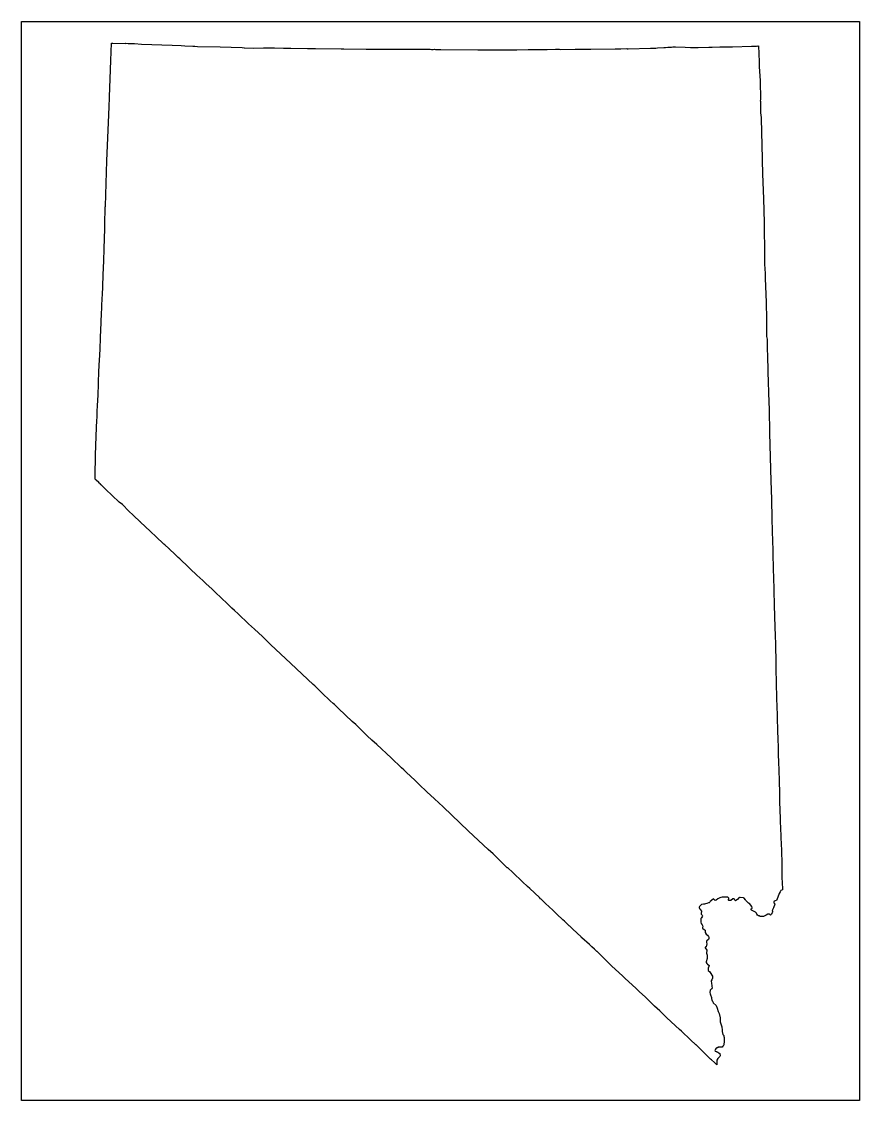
# Model space of a CAD drawing. Extents: x 0.1 to 8.4, y 0.1 to 10.8.
import ezdxf

# ---------------------------------------------------------------- set-up
doc = ezdxf.new("R2010")
doc.units = 0
doc.header["$MEASUREMENT"] = 0
doc.layers.add('STATE', color=7, linetype='CONTINUOUS')

# ---------------------------------------------------------------- blocks, each defined once
blk = doc.blocks.new('BLOCK_2')
at = {"layer": 'STATE'}
blk.add_lwpolyline([(0.093, 0.099), (0.093, 10.807), (8.405, 10.807), (8.405, 0.099), (0.093, 0.099)], dxfattribs=at)
at = {"layer": 'STATE', "color": 2}
blk.add_lwpolyline([(0.827, 6.506), (0.827, 6.523), (0.83, 6.58), (0.83, 6.59), (0.83, 6.593), (0.83, 6.596), (0.83, 6.6), (0.83, 6.61), (0.83, 6.623), (0.833, 6.666), (0.833, 6.67), (0.833, 6.673), (0.833, 6.69), (0.833, 6.72), (0.833, 6.723), (0.837, 6.746), (0.837, 6.81), (0.84, 6.816), (0.843, 6.91), (0.843, 6.926), (0.843, 6.94), (0.847, 6.993), (0.847, 6.996), (0.85, 7.046), (0.853, 7.103), (0.853, 7.11), (0.857, 7.2), (0.857, 7.243), (0.86, 7.31), (0.86, 7.33), (0.863, 7.393), (0.863, 7.396), (0.87, 7.496), (0.873, 7.56), (0.873, 7.573), (0.873, 7.603), (0.877, 7.623), (0.877, 7.65), (0.877, 7.673), (0.883, 7.816), (0.883, 7.823), (0.883, 7.843), (0.887, 7.893), (0.893, 8.066), (0.896, 8.09), (0.896, 8.093), (0.9, 8.176), (0.903, 8.293), (0.91, 8.433), (0.913, 8.55), (0.92, 8.753), (0.92, 8.793), (0.923, 8.963), (0.927, 8.973), (0.94, 9.423), (0.96, 9.88), (0.963, 9.963), (0.966, 10.05), (0.966, 10.06), (0.973, 10.24), (0.98, 10.42), (0.986, 10.593), (1, 10.593), (1.12, 10.59), (1.123, 10.593), (1.15, 10.59), (1.213, 10.59), (1.283, 10.583), (1.586, 10.573), (1.676, 10.57), (1.713, 10.567), (1.793, 10.563), (1.813, 10.563), (1.84, 10.56), (2.063, 10.557), (2.283, 10.55), (2.303, 10.547), (2.306, 10.547), (2.39, 10.543), (2.493, 10.547), (2.603, 10.547), (2.693, 10.543), (2.766, 10.543), (2.929, 10.54), (3.009, 10.54), (3.263, 10.537), (3.276, 10.537), (3.289, 10.537), (3.513, 10.533), (3.539, 10.533), (3.543, 10.533), (3.546, 10.533), (3.553, 10.533), (3.559, 10.533), (3.583, 10.533), (3.646, 10.533), (3.673, 10.533), (3.743, 10.533), (3.783, 10.533), (3.983, 10.533), (3.996, 10.533), (4.006, 10.533), (4.039, 10.533), (4.133, 10.533), (4.146, 10.533), (4.159, 10.53), (4.166, 10.53), (4.176, 10.53), (4.189, 10.533), (4.199, 10.53), (4.209, 10.53), (4.253, 10.53), (4.619, 10.527), (4.622, 10.527), (4.662, 10.527), (4.669, 10.527), (4.729, 10.527), (4.746, 10.527), (4.756, 10.527), (4.772, 10.527), (4.776, 10.527), (4.796, 10.527), (4.889, 10.527), (4.899, 10.527), (4.936, 10.527), (5.006, 10.527), (5.119, 10.53), (5.122, 10.53), (5.256, 10.53), (5.262, 10.53), (5.276, 10.53), (5.282, 10.53), (5.309, 10.53), (5.389, 10.533), (5.416, 10.533), (5.426, 10.533), (5.436, 10.53), (5.586, 10.533), (5.609, 10.533), (5.699, 10.533), (5.706, 10.533), (5.712, 10.533), (5.742, 10.533), (5.982, 10.537), (5.992, 10.537), (6.006, 10.537), (6.036, 10.537), (6.039, 10.537), (6.099, 10.54), (6.102, 10.537), (6.112, 10.537), (6.332, 10.543), (6.339, 10.543), (6.385, 10.543), (6.402, 10.547), (6.465, 10.55), (6.482, 10.55), (6.505, 10.553), (6.515, 10.553), (6.532, 10.553), (6.542, 10.553), (6.555, 10.557), (6.579, 10.557), (6.582, 10.557), (6.675, 10.553), (6.729, 10.55), (6.805, 10.55), (6.912, 10.553), (6.945, 10.553), (7.022, 10.557), (7.145, 10.557), (7.335, 10.563), (7.385, 10.563), (7.399, 10.567), (7.399, 10.563), (7.405, 10.567), (7.412, 10.407), (7.412, 10.36), (7.419, 10.22), (7.419, 10.217), (7.425, 10.033), (7.422, 10.02), (7.422, 10.017), (7.425, 10.017), (7.425, 9.9), (7.429, 9.853), (7.429, 9.84), (7.439, 9.447), (7.439, 9.433), (7.442, 9.43), (7.445, 9.296), (7.449, 9.13), (7.452, 9.046), (7.459, 8.813), (7.459, 8.8), (7.459, 8.783), (7.459, 8.78), (7.459, 8.776), (7.459, 8.763), (7.459, 8.746), (7.459, 8.743), (7.459, 8.733), (7.459, 8.693), (7.462, 8.593), (7.465, 8.416), (7.465, 8.4), (7.469, 8.306), (7.469, 8.3), (7.469, 8.26), (7.479, 8.02), (7.482, 7.853), (7.482, 7.85), (7.482, 7.836), (7.482, 7.833), (7.482, 7.826), (7.485, 7.773), (7.485, 7.73), (7.485, 7.69), (7.485, 7.68), (7.489, 7.656), (7.489, 7.55), (7.492, 7.496), (7.492, 7.426), (7.495, 7.403), (7.495, 7.386), (7.495, 7.376), (7.495, 7.366), (7.495, 7.336), (7.495, 7.33), (7.505, 7.026), (7.509, 6.963), (7.509, 6.96), (7.512, 6.72), (7.525, 6.25), (7.532, 6.066), (7.532, 6.063), (7.532, 6.059), (7.535, 5.879), (7.535, 5.849), (7.539, 5.776), (7.542, 5.623), (7.545, 5.589), (7.545, 5.583), (7.545, 5.519), (7.549, 5.383), (7.549, 5.379), (7.555, 5.179), (7.555, 5.159), (7.559, 5.013), (7.565, 4.796), (7.569, 4.713), (7.572, 4.626), (7.572, 4.603), (7.572, 4.583), (7.572, 4.543), (7.575, 4.523), (7.575, 4.459), (7.575, 4.446), (7.575, 4.433), (7.575, 4.429), (7.575, 4.399), (7.579, 4.226), (7.579, 4.209), (7.582, 4.123), (7.582, 4.119), (7.582, 4.099), (7.582, 4.079), (7.582, 4.063), (7.585, 4.036), (7.585, 3.976), (7.589, 3.956), (7.589, 3.889), (7.592, 3.776), (7.592, 3.763), (7.595, 3.689), (7.599, 3.603), (7.599, 3.566), (7.599, 3.546), (7.599, 3.503), (7.602, 3.486), (7.602, 3.479), (7.605, 3.353), (7.609, 3.293), (7.612, 3.126), (7.612, 3.093), (7.612, 3.089), (7.612, 3.076), (7.612, 3.066), (7.612, 3.063), (7.619, 2.896), (7.619, 2.856), (7.622, 2.812), (7.622, 2.806), (7.629, 2.632), (7.632, 2.592), (7.632, 2.586), (7.632, 2.556), (7.632, 2.549), (7.635, 2.476), (7.635, 2.379), (7.635, 2.366), (7.635, 2.329), (7.635, 2.299), (7.639, 2.272), (7.639, 2.262), (7.642, 2.196), (7.642, 2.189), (7.625, 2.182), (7.619, 2.169), (7.609, 2.152), (7.595, 2.116), (7.582, 2.082), (7.579, 2.082), (7.569, 2.079), (7.559, 2.072), (7.555, 2.069), (7.555, 2.062), (7.555, 2.059), (7.559, 2.056), (7.562, 2.052), (7.565, 2.049), (7.565, 2.046), (7.552, 2.012), (7.542, 1.992), (7.539, 1.982), (7.542, 1.976), (7.542, 1.966), (7.539, 1.962), (7.529, 1.946), (7.525, 1.942), (7.522, 1.939), (7.512, 1.946), (7.509, 1.946), (7.495, 1.946), (7.479, 1.936), (7.452, 1.926), (7.429, 1.926), (7.425, 1.926), (7.422, 1.926), (7.409, 1.932), (7.405, 1.932), (7.395, 1.939), (7.389, 1.946), (7.385, 1.956), (7.375, 1.969), (7.335, 1.986), (7.332, 1.989), (7.332, 1.992), (7.332, 1.999), (7.342, 2.006), (7.342, 2.009), (7.339, 2.022), (7.315, 2.052), (7.309, 2.056), (7.305, 2.056), (7.279, 2.082), (7.275, 2.089), (7.262, 2.106), (7.259, 2.106), (7.255, 2.109), (7.222, 2.112), (7.215, 2.112), (7.209, 2.109), (7.199, 2.096), (7.175, 2.079), (7.169, 2.086), (7.162, 2.099), (7.155, 2.099), (7.149, 2.099), (7.129, 2.082), (7.119, 2.082), (7.115, 2.082), (7.112, 2.082), (7.109, 2.082), (7.105, 2.086), (7.105, 2.089), (7.105, 2.096), (7.109, 2.099), (7.109, 2.102), (7.109, 2.106), (7.105, 2.109), (7.099, 2.116), (7.095, 2.116), (7.065, 2.116), (7.059, 2.116), (7.049, 2.116), (7.042, 2.116), (7.029, 2.112), (7.022, 2.109), (6.999, 2.099), (6.985, 2.086), (6.975, 2.082), (6.972, 2.086), (6.962, 2.096), (6.959, 2.099), (6.939, 2.082), (6.925, 2.072), (6.922, 2.066), (6.919, 2.062), (6.915, 2.059), (6.909, 2.059), (6.892, 2.052), (6.879, 2.049), (6.869, 2.046), (6.859, 2.046), (6.839, 2.042), (6.825, 2.029), (6.819, 2.022), (6.815, 2.016), (6.815, 2.009), (6.815, 2.006), (6.819, 2.006), (6.819, 2.002), (6.825, 1.999), (6.829, 1.992), (6.839, 1.976), (6.839, 1.969), (6.835, 1.962), (6.835, 1.952), (6.835, 1.949), (6.835, 1.946), (6.842, 1.942), (6.845, 1.936), (6.849, 1.932), (6.845, 1.922), (6.839, 1.912), (6.835, 1.912), (6.835, 1.909), (6.832, 1.906), (6.832, 1.902), (6.832, 1.899), (6.832, 1.869), (6.835, 1.856), (6.845, 1.842), (6.849, 1.836), (6.852, 1.829), (6.849, 1.816), (6.849, 1.809), (6.852, 1.806), (6.865, 1.796), (6.875, 1.789), (6.875, 1.776), (6.875, 1.766), (6.885, 1.749), (6.899, 1.739), (6.909, 1.726), (6.912, 1.719), (6.912, 1.712), (6.912, 1.706), (6.912, 1.702), (6.909, 1.696), (6.895, 1.686), (6.889, 1.682), (6.889, 1.679), (6.889, 1.672), (6.889, 1.666), (6.892, 1.652), (6.892, 1.646), (6.889, 1.639), (6.885, 1.622), (6.875, 1.619), (6.875, 1.612), (6.892, 1.589), (6.889, 1.559), (6.895, 1.539), (6.895, 1.526), (6.895, 1.506), (6.885, 1.476), (6.885, 1.469), (6.892, 1.459), (6.899, 1.452), (6.912, 1.442), (6.915, 1.439), (6.912, 1.429), (6.905, 1.412), (6.905, 1.409), (6.905, 1.399), (6.905, 1.389), (6.922, 1.376), (6.942, 1.342), (6.949, 1.332), (6.949, 1.312), (6.942, 1.296), (6.935, 1.286), (6.935, 1.282), (6.939, 1.262), (6.942, 1.236), (6.942, 1.229), (6.945, 1.222), (6.949, 1.219), (6.945, 1.216), (6.942, 1.206), (6.935, 1.202), (6.929, 1.196), (6.925, 1.192), (6.925, 1.189), (6.922, 1.172), (6.922, 1.169), (6.925, 1.156), (6.929, 1.146), (6.939, 1.122), (6.939, 1.119), (6.939, 1.106), (6.942, 1.099), (6.942, 1.092), (6.945, 1.089), (6.955, 1.072), (6.955, 1.069), (6.985, 1.042), (6.995, 1.016), (7.005, 0.982), (7.015, 0.962), (7.025, 0.919), (7.025, 0.902), (7.025, 0.879), (7.039, 0.829), (7.042, 0.796), (7.042, 0.782), (7.049, 0.752), (7.055, 0.749), (7.059, 0.742), (7.059, 0.739), (7.059, 0.732), (7.062, 0.722), (7.062, 0.716), (7.062, 0.699), (7.062, 0.696), (7.062, 0.686), (7.059, 0.652), (7.052, 0.636), (7.049, 0.636), (7.042, 0.629), (7.029, 0.626), (7.022, 0.626), (7.012, 0.626), (7.005, 0.626), (7.002, 0.626), (6.999, 0.622), (6.995, 0.622), (6.992, 0.622), (6.992, 0.619), (6.985, 0.616), (6.979, 0.609), (6.979, 0.606), (6.975, 0.602), (6.972, 0.596), (6.975, 0.589), (6.979, 0.589), (6.985, 0.586), (6.989, 0.586), (6.989, 0.582), (7.002, 0.579), (7.009, 0.572), (7.012, 0.569), (7.015, 0.569), (7.019, 0.566), (7.022, 0.559), (7.025, 0.552), (7.025, 0.549), (7.025, 0.542), (7.022, 0.536), (7.012, 0.526), (7.009, 0.526), (6.999, 0.516), (6.992, 0.499), (6.992, 0.489), (6.992, 0.486), (6.989, 0.472), (6.989, 0.466), (6.992, 0.462), (6.992, 0.452), (6.969, 0.476), (6.939, 0.502), (6.929, 0.509), (6.785, 0.649), (6.782, 0.649), (6.729, 0.699), (6.639, 0.786), (6.619, 0.802), (6.495, 0.919), (6.432, 0.982), (6.425, 0.989), (6.399, 1.012), (6.372, 1.036), (6.355, 1.052), (6.279, 1.126), (6.222, 1.176), (6.186, 1.212), (6.082, 1.309), (6.079, 1.312), (6.076, 1.316), (6.066, 1.326), (6.062, 1.329), (6.056, 1.336), (5.949, 1.432), (5.892, 1.486), (5.892, 1.489), (5.889, 1.492), (5.842, 1.536), (5.802, 1.576), (5.799, 1.576), (5.776, 1.599), (5.749, 1.622), (5.726, 1.646), (5.652, 1.712), (5.646, 1.719), (5.646, 1.722), (5.562, 1.799), (5.532, 1.829), (5.526, 1.832), (5.486, 1.872), (5.479, 1.879), (5.462, 1.892), (5.402, 1.949), (5.382, 1.966), (5.362, 1.986), (5.292, 2.052), (5.266, 2.079), (5.249, 2.096), (5.242, 2.099), (5.232, 2.112), (5.136, 2.202), (5.112, 2.222), (5.062, 2.269), (4.966, 2.362), (4.916, 2.406), (4.912, 2.409), (4.786, 2.532), (4.772, 2.546), (4.722, 2.589), (4.526, 2.772), (4.276, 3.013), (4.189, 3.093), (4.113, 3.163), (4.039, 3.236), (3.999, 3.273), (3.909, 3.356), (3.886, 3.379), (3.863, 3.399), (3.759, 3.499), (3.616, 3.633), (3.569, 3.676), (3.523, 3.719), (3.409, 3.829), (3.373, 3.859), (3.236, 3.989), (3.199, 4.029), (3.186, 4.039), (3.156, 4.066), (3.073, 4.143), (3.003, 4.213), (2.986, 4.226), (2.763, 4.436), (2.563, 4.623), (2.526, 4.659), (2.483, 4.703), (2.403, 4.776), (2.346, 4.829), (2.243, 4.929), (2.206, 4.963), (2.18, 4.986), (2.15, 5.016), (2.13, 5.033), (2.08, 5.079), (2.01, 5.146), (1.98, 5.176), (1.923, 5.226), (1.89, 5.259), (1.833, 5.313), (1.816, 5.329), (1.783, 5.359), (1.753, 5.389), (1.75, 5.393), (1.663, 5.473), (1.646, 5.489), (1.613, 5.519), (1.56, 5.569), (1.56, 5.573), (1.556, 5.573), (1.553, 5.576), (1.513, 5.613), (1.506, 5.619), (1.426, 5.696), (1.376, 5.743), (1.316, 5.799), (1.276, 5.836), (1.276, 5.839), (1.273, 5.839), (1.2, 5.909), (1.156, 5.949), (1.093, 6.013), (1.063, 6.036), (0.993, 6.103), (0.93, 6.163), (0.927, 6.166), (0.916, 6.176), (0.89, 6.203), (0.887, 6.203), (0.887, 6.206), (0.883, 6.21), (0.877, 6.213), (0.877, 6.216), (0.86, 6.23), (0.86, 6.233), (0.833, 6.256), (0.823, 6.266), (0.823, 6.276), (0.823, 6.32), (0.823, 6.366), (0.827, 6.43), (0.827, 6.46), (0.827, 6.506)], dxfattribs=at)

msp = doc.modelspace()

# ---------------------------------------------------------------- block references
at = {"layer": 'STATE'}
msp.add_blockref('BLOCK_2', (0, 0), dxfattribs=at)

doc.saveas('drawing.dxf')
